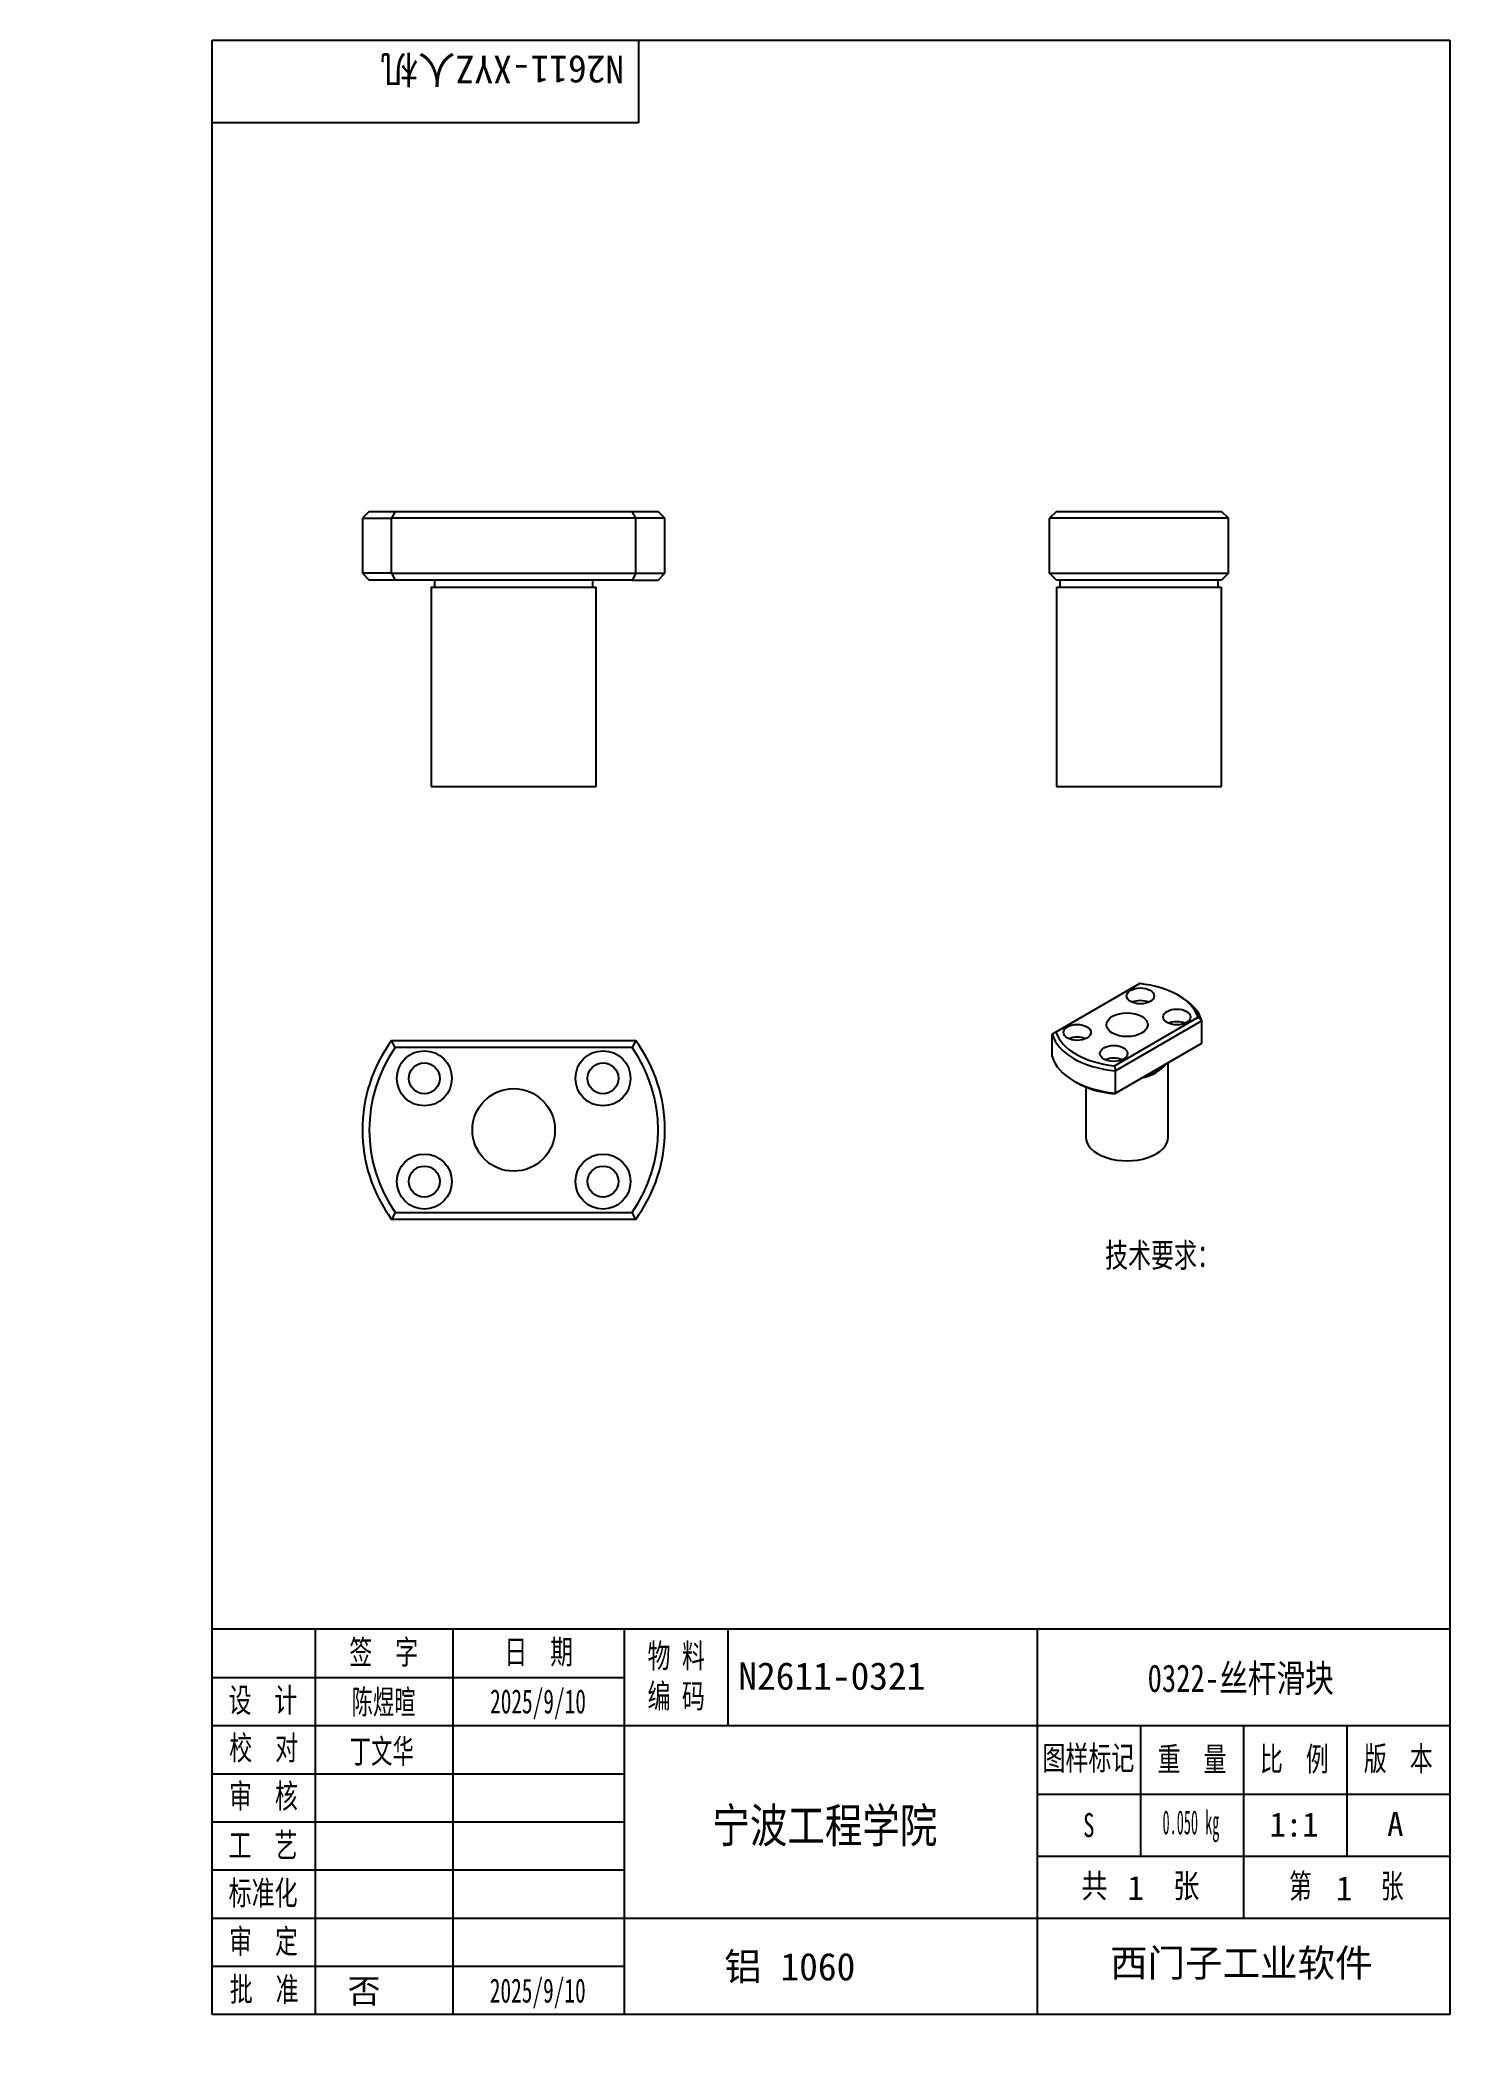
# Model space of a CAD drawing. Header units: millimetres. Extents: x 0 to 205, y 0 to 292.
import ezdxf
from ezdxf import colors
from ezdxf.entities.mleader import LeaderData, LeaderLine
from ezdxf.math import Vec2, Vec3

# ---------------------------------------------------------------- set-up
doc = ezdxf.new("R2010")
doc.units = ezdxf.units.MM
for name, color, linetype in [('0322-丝杆滑块', 7, 'Continuous'), ('Default', 7, 'Continuous'), ('图框', 7, 'Continuous')]:
    doc.layers.add(name, color=color, linetype=linetype)
doc.styles.add('SEACAD_Arial', font='arial.ttf', dxfattribs={"width": 0.8})

# ---------------------------------------------------------------- blocks, each defined once
blk = doc.blocks.new('SE')
at = {"layer": '0322-丝杆滑块', "color": 7, "linetype": 'Continuous'}
for p, q in [((47.86, 223.5), (46.86, 222.5)), ((46.86, 222.5), (51.11, 222.5)), ((46.86, 222.5), (46.86, 214.5)), ((47.86, 223.5), (51.62, 223.5)), ((51.62, 223.5), (51.11, 222.5)), ((51.11, 214.5), (51.11, 222.5)), ((86.61, 222.5), (51.11, 222.5)), ((51.62, 223.5), (86.09, 223.5)), ((86.09, 223.5), (89.86, 223.5)), ((86.61, 222.5), (86.09, 223.5)), ((86.61, 214.5), (86.61, 222.5)), ((90.86, 222.5), (86.61, 222.5)), ((90.86, 222.5), (89.86, 223.5)), ((90.86, 214.5), (90.86, 222.5)), ((51.11, 214.5), (46.86, 214.5)), ((46.86, 214.5), (47.86, 213.5)), ((51.62, 213.5), (47.86, 213.5)), ((51.11, 214.5), (86.61, 214.5)), ((51.11, 214.5), (51.62, 213.5)), ((86.09, 213.5), (51.62, 213.5)), ((57.36, 213.5), (57.36, 212.5)), ((80.36, 212.5), (80.36, 213.5)), ((86.61, 214.5), (86.09, 213.5)), ((86.09, 213.5), (89.86, 213.5)), ((86.61, 214.5), (90.86, 214.5)), ((89.86, 213.5), (90.86, 214.5)), ((56.86, 212.5), (80.86, 212.5)), ((56.86, 212.5), (56.86, 183.5)), ((80.86, 183.5), (80.86, 212.5)), ((56.86, 183.5), (80.86, 183.5))]:
    blk.add_line(p, q, dxfattribs=at)
blk = doc.blocks.new('SE1')
at = {"layer": '0322-丝杆滑块', "color": 7, "linetype": 'Continuous'}
for p, q in [((51.11, 146.58), (86.61, 146.58)), ((51.62, 145.58), (51.11, 146.58)), ((86.61, 146.58), (86.09, 145.58)), ((86.09, 145.58), (51.62, 145.58)), ((51.62, 121.58), (51.11, 120.58)), ((86.61, 120.58), (51.11, 120.58)), ((51.62, 121.58), (86.09, 121.58)), ((86.61, 120.58), (86.09, 121.58))]:
    blk.add_line(p, q, dxfattribs=at)
for centre, radius in [((55.87, 141.08), 4), ((55.87, 141.08), 2.25), ((81.85, 141.08), 4), ((81.85, 141.08), 2.25), ((68.86, 133.58), 6), ((55.87, 126.08), 4), ((81.85, 126.08), 4), ((55.87, 126.08), 2.25), ((81.85, 126.08), 2.25)]:
    blk.add_circle(centre, radius, dxfattribs=at)
for radius, start, end in [(22, 143.7785, 216.2215), (22, 323.7785, 36.2215), (21, 145.1501, 214.8499), (21, 325.1501, 34.8499)]:
    blk.add_arc((68.86, 133.58), radius, start, end, dxfattribs=at)
blk = doc.blocks.new('SE2')
at = {"layer": '0322-丝杆滑块', "color": 7, "linetype": 'Continuous'}
for p, q in [((147.79, 223.5), (146.79, 222.5)), ((146.79, 214.5), (146.79, 222.5)), ((172.79, 222.5), (146.79, 222.5)), ((147.79, 223.5), (171.79, 223.5)), ((171.79, 223.5), (172.79, 222.5)), ((172.79, 214.5), (172.79, 222.5)), ((146.79, 214.5), (172.79, 214.5)), ((147.79, 213.5), (146.79, 214.5)), ((171.79, 213.5), (147.79, 213.5)), ((148.29, 213.5), (148.29, 212.5)), ((171.29, 212.5), (171.29, 213.5)), ((172.79, 214.5), (171.79, 213.5)), ((147.79, 212.5), (171.79, 212.5)), ((147.79, 212.5), (147.79, 183.5)), ((171.79, 183.5), (171.79, 212.5)), ((147.79, 183.5), (171.79, 183.5))]:
    blk.add_line(p, q, dxfattribs=at)
blk = doc.blocks.new('SE3')
at = {"layer": '0322-丝杆滑块', "color": 7, "linetype": 'Continuous'}
for p, q in [((159.91, 154.85), (147.72, 147.81)), ((165.83, 152.96), (165.48, 153.17)), ((156.21, 142.91), (168.39, 149.95)), ((168.93, 149.44), (156.38, 142.19)), ((168.93, 149.44), (168.39, 149.95)), ((168.93, 146.17), (168.93, 149.44)), ((147.72, 147.81), (147.19, 147.5)), ((147.19, 144.24), (147.19, 147.5)), ((156.38, 138.93), (168.93, 146.17)), ((164.06, 132.55), (164.06, 143.36)), ((150.28, 140.71), (150.63, 140.51)), ((156.21, 142.91), (156.38, 142.19)), ((156.38, 138.93), (156.38, 142.19)), ((152.06, 139.82), (152.06, 132.55)), ((156.38, 138.93), (156.21, 138.83))]:
    blk.add_line(p, q, dxfattribs=at)
for centre, major_axis, start_param, end_param in [((158.06, 148.88), (10.5, 0), 0.177153, 1.393644), ((160, 151.22), (2, 0), 0.919824, 2.221768), ((158.06, 148.47), (11, 0), 0.153213, 0.785398), ((165.3, 148.16), (2, 0), 0.919824, 2.221768), ((158.06, 148.47), (-11, 0), 0.153213, 1.417583), ((158.06, 148.88), (-10.5, 0), 0.177153, 1.393644), ((150.81, 145.92), (2, 0), 0.919824, 2.221768), ((158.06, 145.21), (-11, 0), 0.153213, 1.417583), ((156.12, 142.86), (2, 0), 0.919824, 2.221768), ((158.06, 144.39), (-6, 0), 1.945057, 2.767332), ((158.06, 144.8), (-10.5, 0), 0.785398, 1.393644), ((158.06, 144.39), (-5.75, 0), 2.060232, 2.652157), ((158.06, 132.55), (-6, 0), 0, 3.141593)]:
    blk.add_ellipse(centre, major_axis=major_axis, ratio=0.57735, start_param=start_param, end_param=end_param, dxfattribs=at)
for centre, major_axis in [((160, 153.06), (2, 0)), ((158.06, 148.88), (3, 0)), ((165.3, 150), (2, 0)), ((150.81, 147.76), (2, 0)), ((156.12, 144.7), (2, 0))]:
    blk.add_ellipse(centre, major_axis=major_axis, ratio=0.57735, dxfattribs=at)
blk = doc.blocks.new('_DOT')
at = {"color": 0}
blk.add_line((0, 0), (-1, 0), dxfattribs=at)
at = {"color": 0, "const_width": 0.333}
blk.add_lwpolyline([(-0.1665, 0, 1), (0.1665, 0, 1)], format="xyb", close=True, dxfattribs=at)

msp = doc.modelspace()

# ---------------------------------------------------------------- linework, layer by layer
at = {"layer": 'Default', "color": 7, "linetype": 'Continuous'}
for p, q in [((40, 61), (40, 5)), ((60, 61), (60, 5)), ((100, 61), (100, 47)), ((25, 54), (85, 54)), ((25, 47), (205, 47)), ((175, 47), (175, 19)), ((25, 40), (85, 40)), ((145, 28), (205, 28))]:
    msp.add_line(p, q, dxfattribs=at)
at = {"layer": '图框', "color": 7, "linetype": 'Continuous'}
for p, q in [((25, 5), (25, 292)), ((25, 292), (205, 292)), ((87, 292), (87, 280)), ((205, 292), (205, 5)), ((87, 280), (25, 280)), ((205, 61), (25, 61)), ((85, 5), (85, 61)), ((145, 61), (145, 5)), ((145, 47), (205, 47)), ((160, 47), (160, 28)), ((190, 47), (190, 28)), ((145, 37), (205, 37)), ((25, 33), (85, 33)), ((25, 26), (85, 26)), ((25, 19), (205, 19)), ((25, 12), (85, 12)), ((205, 5), (25, 5))]:
    msp.add_line(p, q, dxfattribs=at)

# ---------------------------------------------------------------- block references
at = {"layer": 'Default'}
for name in ['SE', 'SE2', 'SE3', 'SE1']:
    msp.add_blockref(name, (0, 0), dxfattribs=at)

# ---------------------------------------------------------------- texts
at = {"layer": 'Default', "insert": (154.86, 117.12), "char_height": 3.5, "width": 19.563, "attachment_point": 1, "style": 'SEACAD_Arial'}
msp.add_mtext('{\\f宋体|b0||i0||c0|p34;\\C7;\\H3.5;\\W0.7;技术要求：}', dxfattribs=at)
at = {"layer": '图框', "char_height": 3.5, "attachment_point": 5, "style": 'SEACAD_Arial'}
for s, insert, width in [('{\\f宋体|b0||i0||c0|p34;\\C7;\\H3.5;\\W0.7;签  字}', (49.97, 57.48), 19.9669), ('{\\f宋体|b0||i0||c0|p34;\\C7;\\H3.5;\\W0.7;日  期}', (72.5, 57.51), 25.047), ('{\\f宋体|b0||i0||c0|p34;\\C7;\\H3.5;\\W0.7;物 料\\P}{\\f宋体|b0||i0||c0|p34;\\C7;\\H3.5;\\W0.7;编 码\\P}', (92.5, 54.03), 14.9705), ('{\\f宋体|b0||i0||c0|p34;\\C7;\\H3.5;\\W0.7;设  计}', (32.4, 50.49), 14.8512), ('{\\f宋体|b0||i0||c0|p34;\\C7;\\H3.5;\\W0.7;校  对}', (32.51, 43.56), 14.8955), ('{\\f宋体|b0||i0||c0|p34;\\C7;\\H3.5;\\W0.7;图样标记}', (152.44, 42.09), 14.8301), ('{\\f宋体|b0||i0||c0|p34;\\C7;\\H3.5;\\W0.7;重  量}', (167.5, 41.97), 14.9096), ('{\\f宋体|b0||i0||c0|p34;\\C7;\\H3.5;\\W0.7;比  例}', (182.39, 41.94), 14.9537), ('{\\f宋体|b0||i0||c0|p34;\\C7;\\H3.5;\\W0.7;版  本}', (197.5, 42), 15.0267), ('{\\f宋体|b0||i0||c0|p34;\\C7;\\H3.5;\\W0.7;审  核}', (32.47, 36.56), 14.9742), ('{\\f宋体|b0||i0||c0|p34;\\C7;\\H3.5;\\W0.7;S}', (152.5, 32.5), 14.9993), ('{\\f宋体|b0||i0||c0|p34;\\C7;\\H3.5;\\W0.7;工  艺}', (32.4, 29.47), 14.8512), ('{\\f宋体|b0||i0||c0|p34;\\C7;\\H3.5;\\W0.7;标准化}', (32.42, 22.48), 14.8165), ('{\\f宋体|b0||i0||c0|p34;\\C7;\\H3.5;\\W0.8;共     张}', (160, 23.5), 29.9997), ('{\\f宋体|b0||i0||c0|p34;\\C7;\\H3.5;\\W0.7;第      张}', (189.95, 23.47), 29.9038), ('{\\f宋体|b0||i0||c0|p34;\\C7;\\H3.5;\\W0.7;审  定}', (32.48, 15.44), 14.9395), ('{\\f宋体|b0||i0||c0|p34;\\C7;\\H3.5;\\W0.7;批  准}', (32.58, 8.47), 14.9364)]:
    msp.add_mtext(s, dxfattribs=dict(at, insert=insert, width=width))
at = {"layer": '图框', "insert": (174.68, 12.26), "char_height": 4, "width": 65.8074, "attachment_point": 5}
msp.add_mtext('{\\f宋体|b1||i0||c0|p34;\\C7;\\H4.;\\W1.;西门子工业软件}', dxfattribs=at)

# ---------------------------------------------------------------- leaders
at = {"layer": '图框', "color": 7, "linetype": 'Continuous'}
ml = msp.add_multileader_mtext('Standard', dxfattribs=at)
ml.set_content('{\\pxsm0.9;\\f宋体|b0||i0||c0|p34;\\W1.;N2611-XYZ人机\\P}', color=256)
ml.set_leader_properties()
ml.set_arrow_properties(name='DOT')
ml.build(insert=Vec2(0, 0))
ml.multileader.update_dxf_attribs({"leader_type": 0, "dogleg_length": 0})
ctx = ml.context
ctx.base_point, ctx.landing_gap_size = Vec3(87.68, 288.04), 1.4
ctx.text_align_type = 1
notes = []
notes.append((ctx, [(0, (0, 0, 0), (0, 0), (1, 0), 1, [])]))
ctx.mtext.insert, ctx.mtext.text_direction, ctx.mtext.alignment = Vec3(67.22, 285.74), Vec3(-1, 0), 2
ml = msp.add_multileader_mtext('Standard', dxfattribs=at)
ml.set_content('{\\pxsm0.9;\\f宋体|b0||i0||c0|p34;\\W0.764489887;0322-丝杆滑块\\P}', color=256)
ml.set_leader_properties()
ml.set_arrow_properties(name='DOT')
ml.build(insert=Vec2(0, 0))
ml.multileader.update_dxf_attribs({"leader_type": 0, "dogleg_length": 0})
ctx = ml.context
ctx.base_point, ctx.landing_gap_size = Vec3(158.56, 53.59), 1.4
ctx.text_align_type = 1
notes.append((ctx, [(0, (0, 0, 0), (0, 0), (1, 0), 1, [])]))
ctx.mtext.insert, ctx.mtext.alignment = Vec3(174.59, 55.88), 2
ml = msp.add_multileader_mtext('Standard', dxfattribs=at)
ml.set_content('{\\pxsm0.9;\\f宋体|b0||i0||c0|p34;\\W1.;N2611-0321\\P}', color=256)
ml.set_leader_properties()
ml.set_arrow_properties(name='DOT')
ml.build(insert=Vec2(0, 0))
ml.multileader.update_dxf_attribs({"leader_type": 0, "dogleg_length": 0})
ctx = ml.context
ctx.base_point, ctx.landing_gap_size = Vec3(99.15, 54.2), 1.4
ctx.text_align_type = 1
notes.append((ctx, [(0, (0, 0, 0), (0, 0), (1, 0), 1, [])]))
ctx.mtext.insert, ctx.mtext.alignment = Vec3(115.13, 56.2), 2
ml = msp.add_multileader_mtext('Standard', dxfattribs=at)
ml.set_content('{\\pxsm0.9;\\f宋体|b0||i0||c0|p34;\\W0.6507936508;陈煜暄\\P}', color=256)
ml.set_leader_properties()
ml.set_arrow_properties(name='DOT')
ml.build(insert=Vec2(0, 0))
ml.multileader.update_dxf_attribs({"leader_type": 0, "dogleg_length": 0, "arrow_head_size": 3.5})
ctx = ml.context
ctx.base_point, ctx.char_height, ctx.arrow_head_size, ctx.landing_gap_size = Vec3(43.27, 50.16), 3.5, 3.5, 1.23
ctx.text_align_type = 1
notes.append((ctx, [(0, (0, 0, 0), (0, 0), (1, 0), 1, [])]))
ctx.mtext.insert, ctx.mtext.alignment = Vec3(49.94, 52.18), 2
ml = msp.add_multileader_mtext('Standard', dxfattribs=at)
ml.set_content('{\\pxsm0.9;\\f宋体|b0||i0||c0|p34;\\W0.6507936508;2025/9/10\\P}', color=256)
ml.set_leader_properties()
ml.set_arrow_properties(name='DOT')
ml.build(insert=Vec2(0, 0))
ml.multileader.update_dxf_attribs({"leader_type": 0, "dogleg_length": 0, "arrow_head_size": 3.5})
ctx = ml.context
ctx.base_point, ctx.char_height, ctx.arrow_head_size, ctx.landing_gap_size = Vec3(63.23, 50.33), 3.5, 3.5, 1.23
ctx.text_align_type = 1
notes.append((ctx, [(0, (0, 0, 0), (0, 0), (1, 0), 1, [])]))
ctx.mtext.insert, ctx.mtext.alignment = Vec3(72.4, 52.26), 2
ml = msp.add_multileader_mtext('Standard', dxfattribs=at)
ml.set_content('{\\pxsm0.9;\\f宋体|b0||i0||c0|p34;\\W0.6507936508;丁文华\\P}', color=256)
ml.set_leader_properties()
ml.set_arrow_properties(name='DOT')
ml.build(insert=Vec2(0, 0))
ml.multileader.update_dxf_attribs({"leader_type": 0, "dogleg_length": 0, "arrow_head_size": 3.5})
ctx = ml.context
ctx.base_point, ctx.char_height, ctx.arrow_head_size, ctx.landing_gap_size = Vec3(42.95, 43.02), 3.5, 3.5, 1.23
ctx.text_align_type = 1
notes.append((ctx, [(0, (0, 0, 0), (0, 0), (1, 0), 1, [])]))
ctx.mtext.insert, ctx.mtext.alignment = Vec3(49.68, 45.01), 2
ml = msp.add_multileader_mtext('Standard', dxfattribs=at)
ml.set_content('{\\pxsm0.9;\\f宋体|b0||i0||c0|p34;\\W0.7996880969;宁波工程学院\\P}', color=256)
ml.set_leader_properties()
ml.set_arrow_properties(name='DOT')
ml.build(insert=Vec2(0, 0))
ml.multileader.update_dxf_attribs({"leader_type": 0, "dogleg_length": 0, "arrow_head_size": 5})
ctx = ml.context
ctx.base_point, ctx.char_height, ctx.arrow_head_size, ctx.landing_gap_size = Vec3(95.38, 32.12), 5, 5, 1.75
ctx.text_align_type = 1
notes.append((ctx, [(0, (0, 0, 0), (0, 0), (1, 0), 1, [])]))
ctx.mtext.insert, ctx.mtext.alignment = Vec3(114.11, 34.97), 2
ml = msp.add_multileader_mtext('Standard', dxfattribs=at)
ml.set_content('{\\pxsm0.9;\\f宋体|b0||i0||c0|p34;\\W0.4338673331;0.050 kg\\P}', color=256)
ml.set_leader_properties()
ml.set_arrow_properties(name='DOT')
ml.build(insert=Vec2(0, 0))
ml.multileader.update_dxf_attribs({"leader_type": 0, "dogleg_length": 0, "arrow_head_size": 3.5})
ctx = ml.context
ctx.base_point, ctx.char_height, ctx.arrow_head_size, ctx.landing_gap_size = Vec3(161.1, 32.59), 3.5, 3.5, 1.23
ctx.text_align_type = 1
notes.append((ctx, [(0, (0, 0, 0), (0, 0), (1, 0), 1, [])]))
ctx.mtext.insert, ctx.mtext.alignment = Vec3(167.35, 34.68), 2
ml = msp.add_multileader_mtext('Standard', dxfattribs=at)
ml.set_content('{\\pxsm0.9;\\f宋体|b0||i0||c0|p34;\\W1.;A\\P}', color=256)
ml.set_leader_properties()
ml.set_arrow_properties(name='DOT')
ml.build(insert=Vec2(0, 0))
ml.multileader.update_dxf_attribs({"leader_type": 0, "dogleg_length": 0, "arrow_head_size": 3.5})
ctx = ml.context
ctx.base_point, ctx.char_height, ctx.arrow_head_size, ctx.landing_gap_size = Vec3(193.89, 32.67), 3.5, 3.5, 1.23
ctx.text_align_type = 1
notes.append((ctx, [(0, (0, 0, 0), (0, 0), (1, 0), 1, [])]))
ctx.mtext.insert, ctx.mtext.alignment = Vec3(197.07, 34.42), 2
ml = msp.add_multileader_mtext('Standard', dxfattribs=at)
ml.set_content('{\\pxsm0.9;\\f宋体|b0||i0||c0|p34;\\W1.;1:1\\P}', color=256)
ml.set_leader_properties()
ml.set_arrow_properties(name='DOT')
ml.build(insert=Vec2(0, 0))
ml.multileader.update_dxf_attribs({"leader_type": 0, "dogleg_length": 0, "arrow_head_size": 3.5})
ctx = ml.context
ctx.base_point, ctx.char_height, ctx.arrow_head_size, ctx.landing_gap_size = Vec3(177.12, 32.61), 3.5, 3.5, 1.23
ctx.text_align_type = 1
notes.append((ctx, [(0, (0, 0, 0), (0, 0), (1, 0), 1, [])]))
ctx.mtext.insert, ctx.mtext.alignment = Vec3(182.33, 34.36), 2
ml = msp.add_multileader_mtext('Standard', dxfattribs=at)
ml.set_content('{\\pxsm0.9;\\f宋体|b0||i0||c0|p34;\\W1.;1\\P}', color=256)
ml.set_leader_properties()
ml.set_arrow_properties(name='DOT')
ml.build(insert=Vec2(0, 0))
ml.multileader.update_dxf_attribs({"leader_type": 0, "dogleg_length": 0, "arrow_head_size": 3.5})
ctx = ml.context
ctx.base_point, ctx.char_height, ctx.arrow_head_size, ctx.landing_gap_size = Vec3(157.07, 23.4), 3.5, 3.5, 1.23
ctx.text_align_type = 2
notes.append((ctx, [(0, (0, 0, 0), (0, 0), (1, 0), 1, [])]))
ctx.mtext.insert, ctx.mtext.alignment = Vec3(160.5, 25.15), 3
ml = msp.add_multileader_mtext('Standard', dxfattribs=at)
ml.set_content('{\\pxsm0.9;\\f宋体|b0||i0||c0|p34;\\W1.;1\\P}', color=256)
ml.set_leader_properties()
ml.set_arrow_properties(name='DOT')
ml.build(insert=Vec2(0, 0))
ml.multileader.update_dxf_attribs({"leader_type": 0, "dogleg_length": 0, "arrow_head_size": 3.5})
ctx = ml.context
ctx.base_point, ctx.char_height, ctx.arrow_head_size, ctx.landing_gap_size = Vec3(186.93, 23.33), 3.5, 3.5, 1.23
ctx.text_align_type = 1
notes.append((ctx, [(0, (0, 0, 0), (0, 0), (1, 0), 1, [])]))
ctx.mtext.insert, ctx.mtext.alignment = Vec3(189.64, 25.08), 2
ml = msp.add_multileader_mtext('Standard', dxfattribs=at)
ml.set_content('{\\pxsm0.9;\\f宋体|b0||i0||c0|p34;\\W1.;铝 1060\\P}', color=256)
ml.set_leader_properties()
ml.set_arrow_properties(name='DOT')
ml.build(insert=Vec2(0, 0))
ml.multileader.update_dxf_attribs({"leader_type": 0, "dogleg_length": 0})
ctx = ml.context
ctx.base_point, ctx.landing_gap_size = Vec3(97.27, 11.75), 1.4
ctx.text_align_type = 1
notes.append((ctx, [(0, (0, 0, 0), (0, 0), (1, 0), 1, [])]))
ctx.mtext.insert, ctx.mtext.alignment = Vec3(109.01, 13.95), 2
ml = msp.add_multileader_mtext('Standard', dxfattribs=at)
ml.set_content('{\\pxsm0.9;\\f宋体|b0||i0||c0|p34;\\W0.6507936508;2025/9/10\\P}', color=256)
ml.set_leader_properties()
ml.set_arrow_properties(name='DOT')
ml.build(insert=Vec2(0, 0))
ml.multileader.update_dxf_attribs({"leader_type": 0, "dogleg_length": 0, "arrow_head_size": 3.5})
ctx = ml.context
ctx.base_point, ctx.char_height, ctx.arrow_head_size, ctx.landing_gap_size = Vec3(63.2, 8.29), 3.5, 3.5, 1.23
ctx.text_align_type = 1
notes.append((ctx, [(0, (0, 0, 0), (0, 0), (1, 0), 1, [])]))
ctx.mtext.insert, ctx.mtext.alignment = Vec3(72.36, 10.22), 2
ml = msp.add_multileader_mtext('Standard', dxfattribs=at)
ml.set_content('{\\pxsm0.9;\\f宋体|b0||i0||c0|p34;\\W1.;否\\P}', color=256)
ml.set_leader_properties()
ml.set_arrow_properties(name='DOT')
ml.build(insert=Vec2(0, 0))
ml.multileader.update_dxf_attribs({"leader_type": 0, "dogleg_length": 0, "arrow_head_size": 3.5})
ctx = ml.context
ctx.base_point, ctx.char_height, ctx.arrow_head_size, ctx.landing_gap_size = Vec3(42.95, 8.15), 3.5, 3.5, 1.23
ctx.text_align_type = 1
notes.append((ctx, [(0, (0, 0, 0), (0, 0), (1, 0), 1, [])]))
ctx.mtext.insert, ctx.mtext.alignment = Vec3(47.09, 10.15), 2
for ctx, leaders in notes:
    for number, flags, end, landing, length, lines in leaders:
        leader = LeaderData()
        leader.index, (leader.has_last_leader_line, leader.has_dogleg_vector, leader.attachment_direction) = number, flags
        leader.last_leader_point, leader.dogleg_vector, leader.dogleg_length = Vec3(end), Vec3(landing), length
        for number, points, colour, breaks in lines:
            line = LeaderLine()
            line.index, line.vertices, line.color, line.breaks = number, Vec3.list(points), colors.encode_raw_color(colour), breaks
            leader.lines.append(line)
        ctx.leaders.append(leader)

doc.saveas('drawing.dxf')
